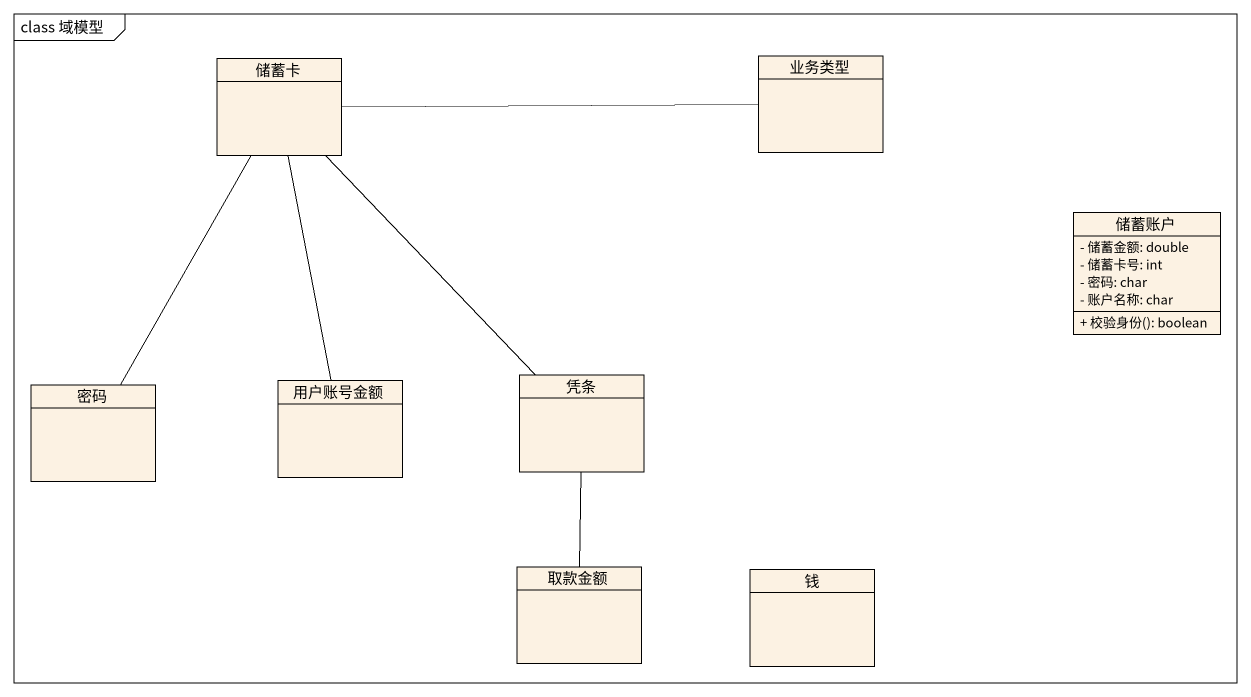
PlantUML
@startuml
mainframe class 域模型
hide circle
hide empty members
skinparam classAttributeIconSize 0
class 储蓄卡
class 业务类型
class 储蓄账户 {
  - 储蓄金额: double
  - 储蓄卡号: int
  - 密码: char
  - 账户名称: char
  + 校验身份(): boolean
}
class 密码
class 用户账号金额
class 凭条
class 取款金额
class 钱
储蓄卡 -right- 业务类型
密码 -up- 储蓄卡
用户账号金额 -up- 储蓄卡
凭条 -up- 储蓄卡
取款金额 -up- 凭条
@enduml
